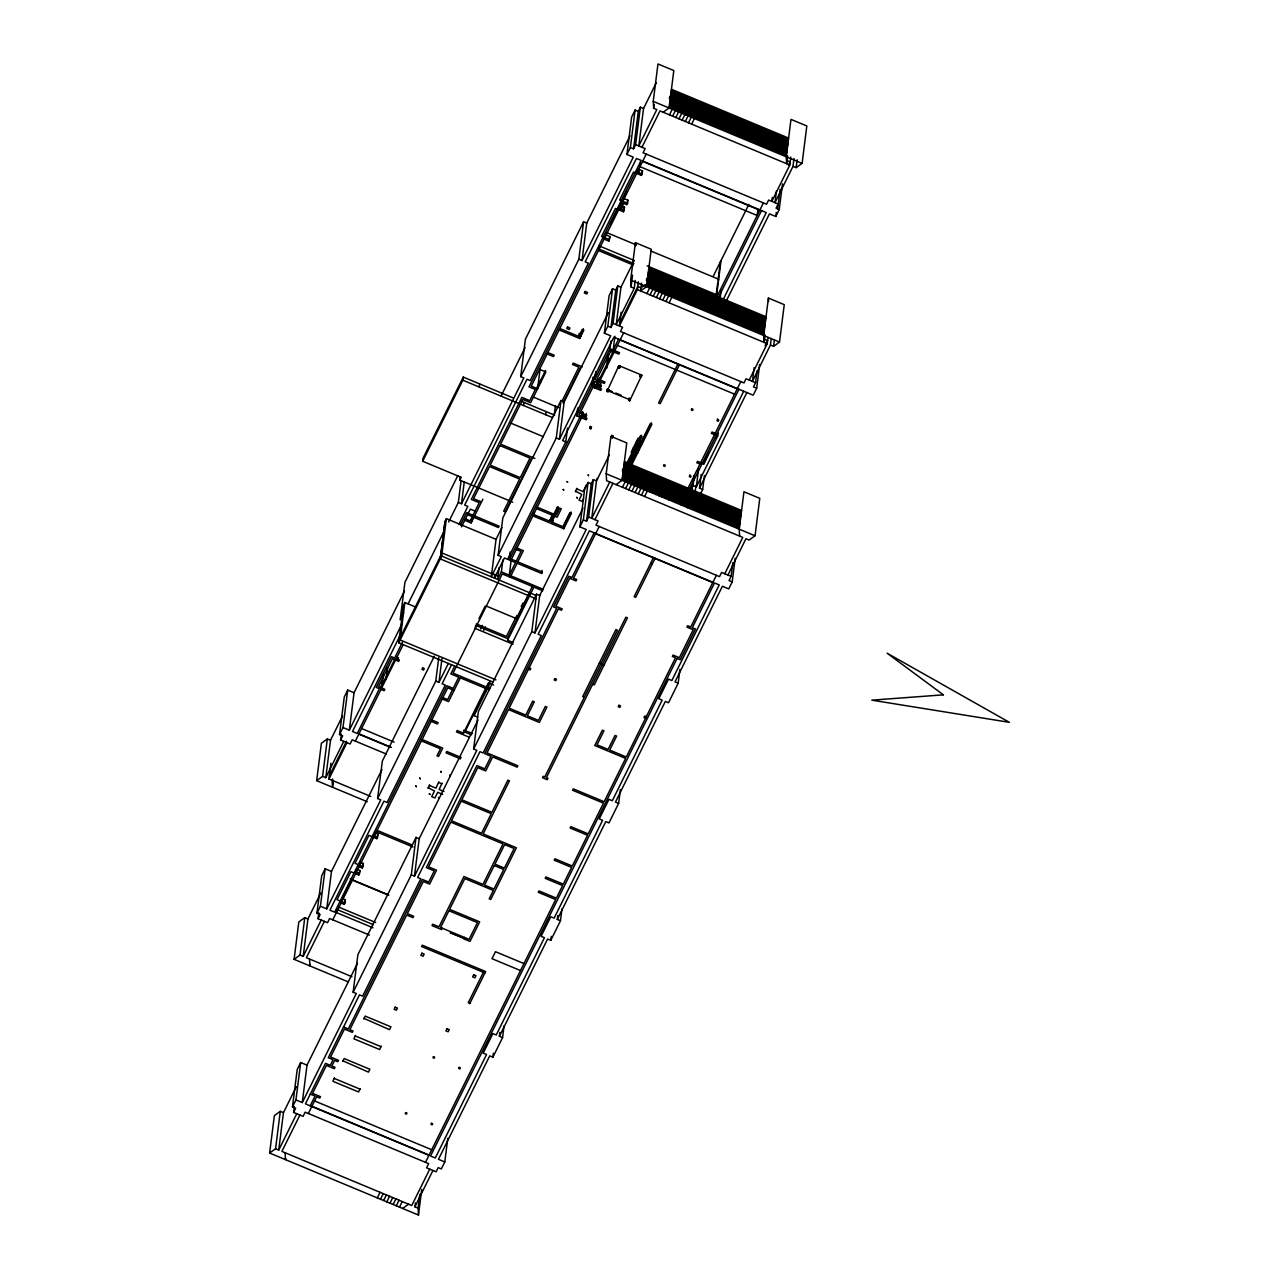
<?xml version="1.0" encoding="UTF-8"?>
<svg xmlns="http://www.w3.org/2000/svg" width="1279" height="1279" viewBox="0 0 1279 1279"><rect width="100%" height="100%" fill="white"/><g stroke="black" fill="none" stroke-linecap="round" stroke-linejoin="round"><path stroke-width="1.5" d="M591.553 426.754L590.834 428.769L589.843 428.353L590.29 426.227M613.217 435.771L612.497 437.802L611.49 437.386L611.938 435.244M619.436 368.144L620.139 366.13L619.436 368.144L618.428 367.728L618.876 365.602L641.802 375.147L641.099 377.177L640.092 376.761L640.539 374.619L640.092 376.761M629.14 398.265L628.692 400.391L629.684 400.823L630.403 398.792L629.14 398.265L628.692 400.391M269.629 1153.034L274.361 1115.608L280.293 1111.339L283.458 1112.65L278.726 1150.077L275.561 1148.766L269.629 1153.034L418.473 1215.05L421.718 1189.438M294.09 959.33L298.822 921.903L304.77 917.635L307.935 918.961L303.203 956.388L300.037 955.061L294.09 959.33L348.512 982M316.664 780.654L321.397 743.227L327.328 738.942L330.51 740.269L325.777 777.696L322.612 776.369L316.664 780.654L367.297 801.741M275.561 1148.766L280.293 1111.339M300.037 955.061L304.77 917.635M322.612 776.369L327.328 738.942M370.814 796.465L328.943 779.007L330.925 763.259M285.665 1158.071L285.457 1159.621L285.073 1152.715M310.126 964.382L309.934 965.933L309.534 959.026M333.259 781.341L332.508 787.24L332.108 780.334M447.778 1138.294L444.788 1161.94L441.335 1168.926L438.169 1167.615L436.091 1171.804L426.578 1167.839L428.657 1163.65L305.153 1112.186L303.075 1116.375L293.578 1112.426L295.641 1108.222L292.475 1106.911L297.208 1069.484L300.677 1062.497L307.008 1065.135L302.276 1102.562L295.945 1099.924L300.677 1062.497M369.407 935.061L329.614 918.498L327.536 922.687L318.039 918.722L320.118 914.533L316.952 913.206L321.684 875.795L325.138 868.793L331.469 871.431L326.753 908.857L320.405 906.219L325.138 868.793M386.418 754.066L352.189 739.806L350.11 743.994L340.614 740.029L342.692 735.841L339.527 734.53L344.259 697.103L347.712 690.1L354.043 692.754L349.327 730.181L342.98 727.527L347.712 690.1M293.578 1112.426L294.314 1106.511M318.039 918.722L318.791 912.822M340.614 740.029L341.365 734.13M341.093 903.038L344.259 904.365L345.346 899.84L342.18 898.529L351.709 879.312M344.259 904.365L345.346 899.84M381.973 681.531L380.982 689.413L384.148 690.724L384.835 689.333L378.504 686.695L392.365 658.733L398.696 661.371L399.384 659.98L396.218 658.653M381.67 688.006L383.412 674.225M359.799 865.307L360.182 862.19L363.348 863.501L362.277 868.025L359.095 866.698M358.807 875.012L359.895 870.487L356.729 869.176L356.329 872.294L359.495 873.605L358.807 875.012L350.894 871.702L337.032 899.665L344.962 902.958M359.495 873.605L359.895 870.487M360.102 1088.573L358.632 1091.994L332.892 1081.283L334.363 1077.845M362.277 868.025L363.348 863.501M386.082 679.485L387.585 667.654M342.74 1061.394L344.147 1058.548L369.887 1069.276L368.48 1072.122L342.804 1060.803M302.276 1102.562L356.297 993.543L353.132 992.216L357.864 954.789L416.027 837.393L419.192 838.704L414.476 876.131L411.31 874.82L416.027 837.393M326.753 908.857L380.758 799.839L377.593 798.528L382.325 761.101L434.332 656.143M493.007 682.043L398.712 642.745L403.445 605.319L404.835 602.537L415.883 607.125M404.835 602.537L400.135 639.964L495.948 679.884M512.767 502.167L459.848 480.121L461.239 477.323L422.694 461.271L423.077 458.138L463.27 377.097L512.879 397.769M376.809 838.672L377.897 834.148L374.731 832.837L374.331 835.954L377.513 837.265L376.809 838.672L368.896 835.363L355.05 863.325L362.964 866.618M377.513 837.265L377.897 834.148M381.142 1046.11L379.655 1049.547L353.915 1038.82L355.402 1035.382M363.78 1018.947L365.186 1016.102L390.926 1026.829L389.519 1029.659L363.844 1018.34M536.125 598.828L440.296 558.907L444.996 521.464L446.387 518.666L496.028 539.354L491.296 576.781L501.272 556.653L498.107 555.326L502.823 517.899L561.001 400.503L564.167 401.814L559.435 439.241L556.269 437.93L561.001 400.503M440.296 558.907L445.028 521.48M398.744 642.761L441.655 556.093L446.387 518.666M459.848 480.121L460.248 477.003M377.593 798.528L435.771 681.115L438.761 657.486M448.657 521.992L458.346 502.423L461.079 480.76M435.771 681.115L438.937 682.442L441.926 658.797M458.346 502.423L461.511 503.75L464.245 482.087M442.55 794.339L437.722 792.325L434.908 798L431.694 796.657L434.508 790.982L428.145 787.704M479.225 387.025L479.625 383.908M428.065 788.296L429.552 784.874M464.789 520.281L471.12 522.919L473.086 516.62M429.472 785.466L435.915 788.136L438.809 781.869M443.957 791.493L439.129 789.479L442.022 783.212M501.4 396.266L501.8 393.149M469.137 737.184L456.459 731.892L457.147 730.501L463.494 733.139L463.877 730.021M474.077 715.632L474.461 712.515L489.697 681.755L489.313 684.889L474.077 715.632L477.643 717.119M418.473 1215.05L418.073 1208.143L414.908 1206.816L415.403 1202.884M494.957 574.159L494.461 578.092L504.438 557.964L507.603 559.291L565.782 441.879L567.524 428.097M414.476 876.131L476.795 750.341L473.63 749.03L478.362 711.604L536.525 594.191L539.706 595.518L534.974 632.945L531.808 631.618L536.525 594.191M461.511 503.75L523.846 377.96L520.681 376.634L525.397 339.207L583.576 221.811L586.741 223.122L582.009 260.548L578.843 259.237L583.576 221.811M418.073 1208.143L419.816 1194.346M499.114 567.604L497.627 579.419L501.368 571.873L502.855 560.042M523.575 405.507L523.958 402.373M501.368 571.873L509.282 575.166L515.517 562.584L509.186 559.946L510.177 552.064M509.282 575.166L511.28 559.403M540.09 369.055L537.596 388.752L531.265 386.114L646.231 154.104M512.863 642.426L507.619 640.235L508.003 637.118L529.01 594.719M540.362 383.156L540.761 380.039M486.324 606.07L516.412 618.604L516.812 615.487M533.327 512.767L532.927 515.885L563.815 528.755L571.425 513.375L569.842 512.719L562.92 526.692L551.825 522.072L552.224 518.954L558.283 506.724M545.733 414.732L546.133 411.614M554.175 415.499L555.422 405.651M517.1 563.256L541.641 573.472L542.04 570.354M556.477 513.167L557.228 507.251M559.802 328.527L578.795 336.441L579.195 333.323M559.099 329.918L579.691 338.503L583.368 328.751M580.378 337.096L580.778 333.979M444.788 1161.94L438.457 1159.302L489.713 1055.878L492.879 1057.189L493.374 1053.256M597.725 382.789L594.559 381.462L594.175 384.579L579.051 415.083L586.965 418.377L586.278 419.784L576.781 415.819L577.772 407.937M492.879 1057.189L502.567 1037.621L499.402 1036.31L499.897 1032.361M563.815 528.755L564.199 525.637L570.978 511.968M599.611 245.392L599.132 249.133L633.92 263.634M502.567 1037.621L504.054 1025.806M581.785 415.835L582.281 411.886M541.641 573.472L542.344 572.081L511.456 559.211L582.792 415.243L583.192 412.126L581.433 415.675M583.624 498.602L582.217 501.448L579.003 500.105L581.817 494.429L575.454 491.152M575.374 491.744L576.861 488.306M582.792 415.243L585.958 416.57L586.358 413.453M604.104 239.109L608.852 241.091L609.939 236.567L605.191 234.585M608.852 241.091L609.939 236.567M576.781 415.819L592.017 385.075L593.008 377.193M593.152 385.155L593.648 381.222M600.027 377.513L599.531 381.462L594.783 379.479L595.774 371.597M618.652 209.756L619.036 206.638L622.202 207.949M597.261 383.108L597.757 379.176M534.974 632.945L586.214 529.506L579.883 526.868L584.615 489.441L588.068 482.455L591.25 483.782L586.517 521.208L583.352 519.882L588.068 482.455M559.435 439.241L610.691 335.817L604.359 333.179L609.076 295.753L612.545 288.766L615.711 290.077L610.978 327.504L607.813 326.193L612.545 288.766M582.009 260.548L633.265 157.125L626.934 154.487L631.65 117.06L635.119 110.074L638.285 111.385L633.553 148.812L630.387 147.501L635.119 110.074M609.539 239.685L601.626 236.391L615.487 208.429L623.401 211.738L624.088 210.332L620.923 209.021L623.401 201.714M586.118 485.301L583.224 491.584L576.781 488.898M622.809 201.363L626.662 191.258M594.175 384.579L600.506 387.217L600.89 384.1M623.401 211.738L624.488 207.214L621.322 205.903M624.088 210.332L624.488 207.214M607.029 361.765L607.765 355.866M606.726 368.256L608.468 354.459M620.923 209.021L623.688 203.425L626.854 204.752L627.557 203.345L627.941 200.227L623.193 198.245M586.517 521.208L588.596 517.004L593.328 479.593L596.494 480.904L591.761 518.331L609.763 481.991M610.978 327.504L613.057 323.315L617.789 285.888L620.954 287.215L616.222 324.642L634.24 288.303L635.231 280.421M633.553 148.812L635.631 144.623L640.363 107.196L643.529 108.523L638.797 145.95L656.814 109.61L653.649 108.283L653.249 101.377L657.966 63.95L673.809 70.553L669.077 107.98L663.146 112.248M594.783 379.479L610.019 348.735L611.01 340.853M613.185 350.046L614.927 336.265M621.13 312.172L619.404 325.953L637.406 289.614L638.397 281.732M638.924 172.681L639.324 169.563M640.491 162.737L639.996 166.67L757.168 215.496L757.919 209.596M641.403 175.399L642.49 170.874L637.741 168.908L637.342 172.025L642.09 173.992L641.403 175.399L633.489 172.089L619.628 200.052L627.557 203.345M642.09 173.992L642.49 170.874M724.777 573.759L742.779 537.42L606.598 480.664L606.198 473.758L610.93 436.331L626.758 442.934L622.042 480.36L616.094 484.629M634.24 288.303L631.075 286.976L630.675 280.069L635.391 242.642L651.235 249.245L646.503 286.672L640.571 290.941L641.562 283.059M631.075 286.976L632.561 275.161M653.649 108.283L654.145 104.35M499.402 1036.31L547.604 939.026L550.769 940.353L551.265 936.404M550.769 940.353L560.458 920.784L557.292 919.457L557.788 915.524M560.458 920.784L561.961 908.953M625.399 480.121L627.365 464.533M649.876 286.432L651.842 270.828M672.45 107.74L674.417 92.136M628.565 481.432L630.531 465.844M653.041 287.743L655.008 272.155L653.617 274.953M675.616 109.051L677.582 93.463M631.73 482.759L633.713 467.171L632.322 469.953M656.207 289.07L658.173 273.466M678.781 110.378L680.748 94.774M634.896 484.086L636.878 468.482M659.372 290.381L661.339 274.793L659.948 277.591M681.947 111.689L683.913 96.101M638.061 485.396L640.044 469.809L638.653 472.606M662.538 291.708L664.504 276.104M685.112 113.016L687.079 97.412M641.243 486.723L643.209 471.12M665.704 293.019L667.67 277.431M688.278 114.327L690.244 98.739M644.408 488.034L646.375 472.447L644.984 475.244M668.869 294.346L670.836 278.742M691.443 115.654L693.41 100.05L692.035 102.848M647.574 489.361L649.54 473.758L648.149 476.555M672.035 295.657L674.001 280.069M694.609 116.965L696.575 101.377M650.739 490.672L652.706 475.085L651.315 477.882M675.2 296.984L677.183 281.38M697.774 118.292L699.757 102.704L698.366 105.486M653.905 491.999L655.871 476.396L654.496 479.193M678.366 298.295L680.348 282.707M700.94 119.602L702.922 104.015M657.07 493.31L659.037 477.722M681.547 299.622L683.514 284.034M704.121 120.929L706.088 105.342L704.697 108.123M557.292 919.457L605.782 821.614L608.948 822.941L618.636 803.372L620.379 789.591M660.236 494.637L662.202 479.033L660.827 481.831M684.713 300.933L686.679 285.345M707.287 122.256L709.253 106.653M663.401 495.948L665.368 480.36M687.878 302.26L689.845 286.672M710.453 123.567L712.419 107.98L711.028 110.777M666.567 497.275L668.549 481.671L667.158 484.469M691.044 303.587L693.01 287.983M713.618 124.894L715.585 109.291M669.732 498.586L671.715 482.998M694.209 304.898L696.176 289.31L694.785 292.108M716.784 126.205L718.75 110.618L717.359 113.415M672.898 499.913L674.88 484.325L673.489 487.107M697.375 306.225L699.341 290.621M719.949 127.532L721.916 111.928M676.079 501.24L678.046 485.636M700.54 307.536L702.507 291.948M723.115 128.843L725.081 113.255L723.706 116.053M679.245 502.551L681.211 486.963L679.82 489.745M703.706 308.863L705.672 293.259M726.28 130.17L728.247 114.566M682.41 503.878L684.377 488.274M706.871 310.173L708.838 294.586M729.446 131.481L731.412 115.893L730.037 118.691M685.576 505.189L687.542 489.601L686.152 492.399M710.037 311.5L712.019 295.897L710.628 298.694M732.611 132.808L734.594 117.204L733.203 120.002M689.861 475.596L691.06 476.108L690.532 477.179L689.333 476.667L689.957 474.813M688.741 506.516L690.708 490.912M713.202 312.811L715.185 297.224M735.777 134.119L737.759 118.531L736.368 121.329M715.856 297.495L717.743 282.515M718.222 278.774L720.349 261.939M692.035 490.001L693.042 482.119M721.036 260.532L716.304 297.959L763.403 202.913M690.34 490.784L692.978 485.444L694.225 475.596M691.907 507.827L693.873 492.239L692.499 495.037M716.384 314.138L718.35 298.535L716.959 301.332M738.958 135.446L740.925 119.858L739.534 122.64M695.216 491.312L695.952 485.412M692.978 485.444L696.336 486.835L698.574 469.105M720.157 298.295L721.148 290.413M695.073 509.154L697.039 493.55M719.549 315.449L721.516 299.862M742.124 136.757L744.09 121.169L742.699 123.967M700.029 494.813L702.667 489.473L699.501 488.162L701.244 474.365M699.965 464.069L696.799 462.758L697.503 461.351L703.818 463.989L708.55 452.142M698.238 510.465L700.205 494.877M722.715 316.776L724.681 301.173M745.289 138.084L747.256 122.496L745.865 125.278M618.636 803.372L615.471 802.061L665.336 701.42L668.501 702.747L678.19 683.178L679.932 669.381M702.667 489.473L704.409 475.692M701.404 511.792L703.37 496.188M725.88 318.087L727.847 302.499M748.455 139.411L750.421 123.807M704.569 513.103L706.552 497.515M729.046 319.414L731.012 303.826M751.62 140.722L753.587 125.134L752.196 127.916M717.567 419.688L718.766 420.199L718.238 421.255L717.039 420.759L717.663 418.904M707.735 514.43L709.717 498.826M732.212 320.741L734.178 305.137M754.786 142.049L756.752 126.445M703.818 463.989L717.679 436.043L718.063 432.926L715.473 438.169M710.916 515.741L712.883 500.153M735.377 322.052L737.343 306.464M757.951 143.36L759.918 127.772M714.082 517.068L716.048 501.48L714.657 504.262M738.543 323.379L740.509 307.775M761.117 144.687L763.083 129.083M717.247 518.379L719.214 502.791M741.708 324.69L743.675 309.102L742.3 311.9M764.282 145.998L766.249 130.41M720.413 519.706L722.379 504.118L720.988 506.9M744.874 326.017L746.856 310.413L745.465 313.211M767.448 147.325L769.43 131.721M723.578 521.033L725.545 505.429M748.039 327.328L750.022 311.74L748.631 314.538M770.613 148.636L772.596 133.048M726.744 522.344L728.71 506.756M751.221 328.655L753.187 313.051L751.796 315.849M773.795 149.963L775.761 134.359M729.909 523.671L731.876 508.067M754.386 329.966L756.353 314.378L754.962 317.176M776.961 151.274L778.927 135.686M772.308 197.43L771.813 201.363L789.814 165.023L790.822 157.141M733.075 524.982L735.041 509.394M757.552 331.293L759.518 315.689L758.127 318.487M780.126 152.601L782.093 136.997M754.146 367.585L752.404 381.382L770.422 345.042L771.157 339.127M776.481 190.875L774.978 202.69L792.996 166.35L793.987 158.468M736.24 526.308L738.207 510.705M760.717 332.604L762.684 317.016M783.292 153.912L785.258 138.324M726.456 300.613L769.446 213.865L775.777 216.503L776.273 212.57M678.19 683.178L675.024 681.851L722.395 586.246L728.726 588.9L732.196 581.897L729.03 580.586L731.108 576.397L732.851 562.6M565.782 441.879L562.6 440.568L613.856 337.144L753.203 395.195L756.672 388.208L753.491 386.897L755.569 382.693L757.072 370.878M777.648 208.861L780.142 189.164M732.196 581.897L735.185 558.268M756.672 388.208L759.646 364.579M775.777 216.503L779.247 209.516L782.476 183.904M770.422 345.042L773.587 346.353L779.519 342.085L784.251 304.658L768.407 298.055L763.691 335.482L764.075 342.404L765.034 334.906M787.656 155.83L786.649 163.712L786.265 156.789L790.982 119.379L806.825 125.966L802.093 163.392L796.162 167.661L792.996 166.35M749.238 380.055L767.24 343.715L767.992 337.816M773.587 346.353L774.323 340.454M796.162 167.661L797.153 159.779M727.943 575.07L745.945 538.731L749.11 540.058L755.042 535.773L759.774 498.346L743.946 491.76L739.214 529.186L739.614 536.093M590.834 428.769L590.994 427.905M608.037 391.79L608.74 389.759L607.477 389.232L607.029 391.374L608.037 391.79L608.74 389.759M612.497 437.802L612.657 436.938M629.684 400.823L641.802 375.147M641.099 377.177L639.98 375.77M618.876 365.602L607.029 391.374M422.678 461.271L462.838 380.199L463.238 377.081L462.87 380.215L552.56 417.578M457.786 475.676L404.899 582.409L400.167 619.835L403.7 612.721M638.285 111.385L640.363 107.196M330.51 740.269L342.5 716.048M354.043 692.754L404.532 590.882M502.231 393.692L525.061 347.616M586.741 223.122L630.035 135.75M643.529 108.523L656.399 82.559M339.527 734.53L342.98 727.527M626.934 154.487L630.387 147.501M408.113 603.832L444.245 530.897M520.681 376.634L578.843 259.237M325.777 777.696L343.779 741.356M349.327 730.181L402.453 622.937M329.342 775.889L346.481 741.292M328.943 779.007L346.945 742.667M401.19 633.201L352.492 731.492L357.241 733.475L379.399 688.741L376.234 687.431L391.47 656.671L394.635 657.998L402.533 642.042M641.962 147.261L659.98 110.921L789.814 165.023M399.144 639.644L442.054 552.976L497.803 576.205M669.269 98.291L670.66 95.493L787.832 144.319L786.441 147.117M459.033 524.182L467.842 506.388L464.677 505.077L527.012 379.271L530.177 380.598L588.356 263.186L585.174 261.875L636.43 158.452L641.179 160.419L528.994 386.85L535.325 389.487L529.778 400.663L521.864 397.369L471.311 499.402L479.225 502.695L470.224 520.873L465.476 518.89M460.504 525.045L466.659 512.639L472.99 515.277M672.642 98.051L674.017 95.254M380.598 687.862L394.779 659.245M610.387 224.113L618.173 208.381M619.867 204.96L621.53 201.602M672.434 99.618L673.825 96.82M355.354 741.117L403.237 644.488M461.543 526.836L470.32 509.106L475.069 511.088M671.843 104.286L673.234 101.489M671.651 105.853L673.042 103.055M397.833 659.324L398.536 657.902L396.922 657.23M675.999 97.812L677.39 95.014M669.477 114.886L672.242 109.291M675.216 104.047L676.591 101.249M627.254 201.634L627.941 200.227M675.008 105.613L676.399 102.816M674.625 108.731L675.999 105.933M678.973 100.689L680.348 97.891M536.429 388.784L545.509 370.462M678.765 102.256L680.156 99.458M471.12 522.919L482.886 499.162M672.642 116.197L675.408 110.618M678.174 106.924L679.565 104.143M677.982 108.491L679.373 105.693M682.331 100.449L683.721 97.652M675.808 117.524L678.573 111.928M681.547 106.685L682.922 103.903M681.355 108.251L682.73 105.454M678.973 118.835L681.755 113.255M684.313 111.129L685.704 108.331M688.662 103.087L690.052 100.29M688.47 104.654L689.861 101.856M682.139 120.162L684.92 114.566M687.878 109.323L689.269 106.541M687.686 110.889L689.061 108.091M691.827 104.414L693.218 101.617M691.635 105.965L693.026 103.183M578.795 336.441L582.265 329.454L583.848 330.11L579.691 338.503M685.304 121.489L688.086 115.893M690.644 113.767L692.035 110.969M694.993 105.725L696.384 102.944M694.801 107.292L696.192 104.494M688.486 122.8L691.252 117.204M694.209 111.976L695.6 109.179M694.017 113.527L695.408 110.729M693.826 115.094L695.2 112.296M698.174 107.052L699.549 104.254M697.966 108.603L699.357 105.821M691.651 124.127L694.417 118.531M696.991 116.405L698.366 113.607M701.34 108.363L702.715 105.581M701.132 109.93L702.523 107.132M700.54 114.614L701.931 111.817M700.348 116.165L701.739 113.367M700.157 117.732L701.531 114.934M531.568 458.745L505.253 511.856L503.67 511.2L519.594 479.049L489.521 466.515L473.582 498.666L481.496 501.96M704.505 109.69L705.88 106.892M615.711 290.077L617.789 285.888M704.297 111.257L705.688 108.459M562.536 400.119L578.859 367.153L572.528 364.515L573.216 363.124L582.265 366.897M703.914 114.375L705.289 111.577M562.984 403.077L571.441 385.986M572.129 384.595L580.442 367.824M707.671 111.017L709.046 108.219M307.935 918.961L320.789 892.998M331.469 871.431L381.957 769.574M496.028 539.354L501.848 527.603M564.167 401.814L608.34 312.652M620.954 287.215L633.824 261.252M707.479 112.568L708.854 109.77M706.679 118.803L708.07 116.005M710.836 112.328L712.227 109.53M710.245 117.013L711.636 114.215M316.952 913.206L320.405 906.219M604.359 333.179L607.813 326.193M714.002 113.655L715.393 110.857M498.107 555.326L556.269 437.93M713.011 121.441L714.401 118.643M717.167 114.966L718.558 112.168M716.576 119.65L717.967 116.853M716.384 121.201L717.759 118.403M303.203 956.388L321.205 920.049M438.937 682.442L448.353 663.433M719.949 119.411L721.324 116.613M619.787 322.836L637.789 286.496L640.955 287.823L645.415 284.609M719.741 120.961L721.132 118.164M324.37 921.36L306.368 957.699L351.933 976.692M451.519 664.76L442.102 683.753L445.268 685.08L387.105 802.493L383.94 801.166L329.918 910.184L334.666 912.167L446.851 685.736L453.198 688.374L458.729 677.199L450.816 673.905L454.684 666.071M719.358 124.079L720.732 121.297M723.498 117.604L724.889 114.806M592.832 384.963L594.559 381.462M722.715 123.839L724.106 121.057M646.311 280.101L647.686 277.303L764.874 326.129M478.986 618.588L485.157 606.134M509.186 559.946L580.634 415.739M594.495 387.793L598.652 379.399M612.497 351.453L618.604 339.111M726.28 122.049L727.655 119.251M650.068 276.744L651.443 273.946M599.307 379.607L613.408 351.149M726.072 123.599L727.463 120.818M332.78 919.809L447.746 687.798L454.077 690.436M596.078 388.448L623.656 332.796M649.476 281.428L650.851 278.63M649.268 282.979L650.659 280.181M729.829 120.242L731.22 117.444M648.885 286.096L650.26 283.298M729.046 126.477L730.437 123.695M480.68 628.916L482.439 625.383M652.834 281.188L654.224 278.39M585.958 416.57L586.645 415.179L580.314 412.541M600.506 387.217L601.194 385.826L598.028 384.499M646.902 293.578L649.668 287.983M728.454 131.161L729.845 128.364M652.242 285.856L653.633 283.059M452.494 689.781L447.65 699.565L442.902 697.583M516.204 561.193L521.065 551.409L516.316 549.426M732.611 124.687L734.002 121.889M652.05 287.423L653.425 284.625M732.419 126.237L733.794 123.455M732.212 127.804L733.602 125.006M461 676.463L448.545 701.611L442.214 698.973M483.734 630.467L485.492 626.934M510.177 577.229L523.335 550.673L517.004 548.036M650.068 294.889L652.834 289.31M655.599 285.617L656.99 282.819M655.216 288.734L656.591 285.952M735.377 129.131L736.768 126.333M653.233 296.216L655.999 290.621M734.785 133.799L736.176 131.002M658.573 288.494L659.964 285.713M658.381 290.061L659.772 287.263M738.942 127.324L740.333 124.527M738.75 128.891L740.125 126.093M738.543 130.442L739.933 127.644M656.399 297.527L659.181 291.948M737.967 135.126L739.342 132.329M661.547 291.372L662.938 288.59M666.087 281.78L667.478 278.982M665.895 283.346L667.286 280.549M665.704 284.897L667.078 282.099M741.724 131.769L743.099 128.971M550.641 518.299L552.368 514.798M665.496 286.464L666.887 283.666M659.564 298.854L662.346 293.259M741.133 136.437L742.507 133.64M664.904 291.132L666.295 288.351M664.712 292.699L666.103 289.901M745.273 129.962L746.664 127.165M745.081 131.529L746.472 128.731M551.825 522.072L558.763 508.099L557.18 507.443L550.242 521.416L533.615 514.494M668.869 286.224L670.244 283.426M662.73 300.165L665.512 294.586M668.277 290.893L669.652 288.111M744.298 137.764L745.673 134.966M748.647 129.723L750.022 126.925M672.434 284.418L673.809 281.62M672.226 285.984L673.617 283.187M672.035 287.535L673.425 284.753M671.843 289.102L673.218 286.304M665.911 301.492L668.677 295.897M747.464 139.075L748.839 136.277M671.251 293.786L672.626 290.988M671.043 295.337L672.434 292.539M751.412 134.167L752.803 131.369M675.2 288.862L676.591 286.064M675.008 290.413L676.383 287.631M669.077 302.819L671.843 297.224M674.609 293.546L675.999 290.749M750.629 140.402L752.02 137.604M754.978 132.361L756.369 129.563M754.786 133.927L756.161 131.129M516.124 616.894L506.42 636.462L476.332 623.912M521.24 606.566L522.999 603.001M678.366 290.173L679.757 287.391M516.412 618.604L532.352 586.469M753.795 141.713L755.186 138.931M677.582 296.424L678.957 293.626M507.619 640.235L533.935 587.125M677.374 297.975L678.765 295.177M757.744 136.805L759.134 134.007M681.531 291.5L682.922 288.702M463.494 733.139L488.418 682.826L493.598 684.984M681.339 293.067L682.714 290.269M473.774 713.906L465.46 730.677L472.431 733.586M680.94 296.184L682.331 293.387M756.96 143.04L758.351 140.242M680.748 297.735L682.123 294.937M761.309 134.998L762.7 132.201M761.117 136.565L762.492 133.767M684.697 292.827L686.088 290.029M591.25 483.782L593.328 479.593M684.313 295.945L685.688 293.147M684.105 297.495L685.496 294.698M764.666 134.759L766.057 131.961M760.126 144.351L761.517 141.569M683.913 299.062L685.304 296.264M764.474 136.325L765.865 133.528M683.721 300.613L685.096 297.815M764.091 139.443L765.466 136.645M687.862 294.138L689.253 291.34M687.67 295.705L689.061 292.907M283.458 1112.65L296.328 1086.702M307.008 1065.135L357.48 963.263M419.192 838.704L478.01 720.013M539.706 595.518L583 508.131M596.494 480.904L609.348 454.94M763.499 144.111L764.874 141.329M687.271 298.822L688.662 296.025M763.291 145.678L764.682 142.88M687.079 300.373L688.47 297.575M767.448 139.203L768.839 136.405M691.028 295.465L692.419 292.667M690.644 298.583L692.019 295.785M690.436 300.133L691.827 297.336M766.457 146.989L767.848 144.207M771.013 137.397L772.388 134.599M690.244 301.7L691.635 298.902M770.805 138.963L772.196 136.166M770.613 140.514L772.004 137.716M292.475 1106.911L295.945 1099.924M579.883 526.868L583.352 519.882M694.209 296.776L695.584 293.978M694.001 298.343L695.392 295.545M769.83 146.749L771.205 143.967M693.618 301.46L694.993 298.662M769.622 148.316L771.013 145.518M693.41 303.011L694.801 300.213M773.779 141.841L775.17 139.043M697.567 296.536L698.958 293.738M353.132 992.216L411.31 874.82M473.63 749.03L531.808 631.618M773.187 146.509L774.578 143.728M696.975 301.22L698.366 298.423M777.344 140.035L778.719 137.237M696.783 302.771L698.158 299.973M777.152 141.601L778.527 138.803M700.924 296.296L702.315 293.499M776.945 143.152L778.335 140.37M278.726 1150.077L296.744 1113.737M713.346 276.072L748.854 204.384M776.161 149.403L777.552 146.605M699.949 304.098L701.324 301.3M775.969 150.954L777.344 148.156M699.741 305.649L701.132 302.867M704.089 297.623L705.48 294.825M780.11 144.479L781.501 141.681M703.898 299.174L705.289 296.376M299.91 1115.064L281.892 1151.404L411.742 1205.505L429.744 1169.166M594.927 519.658L612.929 483.318M779.519 149.163L780.909 146.366M703.306 303.858L704.697 301.061M779.327 150.714L780.718 147.916M703.114 305.409L704.489 302.627M783.675 142.672L785.066 139.891M783.483 144.239L784.858 141.441M631.171 452.174L638.157 438.057M622.233 470.672L623.608 467.89L740.797 516.7M707.271 298.934L708.646 296.136M783.276 145.79L784.666 143.008M707.063 300.501L708.454 297.703M626.39 464.133L640.395 435.883L641.978 436.539L628.852 463.014M627.493 463.43L641.498 435.18M717.983 280.645L718.67 279.254L650.931 251.02M782.684 150.474L784.075 147.677M782.492 152.041L783.883 149.243M310.189 1105.855L315.05 1096.071L310.285 1094.089M594.143 532.815L571.969 577.532L568.803 576.221L553.567 606.965L556.733 608.292L484.709 753.651L491.056 756.289L484.821 768.855L476.891 765.561L426.339 867.594L434.268 870.887L428.721 882.078L422.39 879.44L348.288 1028.987L343.539 1027.005M677.854 364.131L658.589 402.997L660.172 403.652L679.437 364.803M706.088 308.287L707.463 305.505M629.939 462.374L639.468 443.126M710.437 300.261L711.811 297.463M625.399 471.999L626.774 469.201M710.229 301.812L711.62 299.014M308.319 1113.513L316.632 1096.727L319.798 1098.053L320.485 1096.663L312.572 1093.353L326.417 1065.407L334.331 1068.7L335.034 1067.31L331.869 1065.983L334.634 1060.387L337.8 1061.714L338.487 1060.323L330.574 1057.014L344.419 1029.067L352.349 1032.361L353.036 1030.97L349.87 1029.643L406.658 915.029L412.989 917.682L413.677 916.276L407.346 913.638L423.285 881.487L429.616 884.125L436.539 870.152L428.625 866.858L450.784 822.125L503.031 843.9L482.95 884.428L463.957 876.515L439.017 926.827L432.686 924.189L431.998 925.596L441.559 929.577L442.246 928.186M599.18 526.484L573.552 578.204L576.733 579.515L576.03 580.906L569.699 578.268L555.853 606.23L562.184 608.868L561.497 610.259L558.315 608.948L509.154 708.182L525.781 715.105L532.703 701.132L534.286 701.787L527.364 715.76L538.443 720.381L545.366 706.408L546.948 707.063L539.338 722.443L508.466 709.573L486.995 752.899L517.867 765.769L517.18 767.176L492.639 756.944L485.7 770.917L477.786 767.624L461.863 799.775L491.951 812.309L507.875 780.158L509.458 780.814L483.142 833.924L516.396 847.785L490.768 899.489L489.186 898.833L493.342 890.456L464.837 878.577L449.6 909.321L479.689 921.855L470.001 941.424L463.717 938.818L464.421 937.411M629.54 465.492L650.356 423.493L651.938 424.148L630.931 466.515M624.807 476.683L626.182 473.885M630.451 465.172L651.459 422.805M624.6 478.234L625.991 475.436M709.637 306.496L711.028 303.699M785.658 153.352L787.049 150.554L669.86 101.728M628.948 470.192L630.339 467.411M709.445 308.047L710.836 305.265M628.756 471.759L630.147 468.961M713.602 301.572L714.977 298.774M713.394 303.139L714.785 300.341M622.441 487.267L625.207 481.671M627.973 477.994L629.348 475.196M713.011 306.257L714.385 303.459M718.958 296.488L761.533 210.571M716.768 302.899L718.143 300.101M716.56 304.45L717.951 301.668M625.607 488.594L628.373 482.998M631.33 477.754L632.721 474.957M631.139 479.321L632.529 476.523M630.947 480.872L632.322 478.074M715.984 309.134L717.359 306.336M635.295 472.846L636.67 470.048M715.776 310.701L717.167 307.903M635.087 474.397L636.478 471.599M788.503 165.375L790.214 161.905L787.049 160.594L786.857 157.141M719.933 304.21L721.324 301.428M719.741 305.777L721.116 302.979M628.772 489.905L631.538 484.325M723.29 299.302L766.281 212.554L642.761 161.09M634.304 480.632L635.695 477.834M719.342 308.894L720.732 306.097M634.112 482.199L635.487 479.401M638.461 474.157L639.836 471.359M633.713 485.317L635.103 482.519M723.099 305.537L724.49 302.739M637.869 478.842L639.244 476.044M631.938 491.232L634.704 485.636M637.661 480.392L639.052 477.595M637.47 481.959L638.861 479.161M637.278 483.51L638.653 480.712M722.315 311.772L723.69 308.974M722.107 313.339L723.498 310.541M641.418 477.035L642.809 474.237M726.264 306.848L727.655 304.066M635.103 492.543L637.869 486.963M726.072 308.415L727.447 305.617M725.673 311.532L727.064 308.735M640.635 483.27L642.026 480.472M725.481 313.099L726.856 310.301M640.443 484.837L641.834 482.039M644.792 476.795L646.183 473.997M640.044 487.954L641.434 485.157M729.43 308.175L730.821 305.377M638.269 493.87L641.035 488.274M729.046 311.293L730.421 308.495M728.838 312.859L730.229 310.062M643.801 484.597L645.192 481.799M728.646 314.41L730.037 311.612M728.454 315.977L729.829 313.179M647.766 479.673L649.14 476.875M732.595 309.486L733.986 306.704M732.403 311.053L733.794 308.255M641.434 495.181L644.2 489.601M646.966 485.908L648.357 483.126M732.004 314.17L733.395 311.373M646.774 487.475L648.165 484.677M731.812 315.737L733.203 312.939M651.123 479.433L652.514 476.635M646.375 490.592L647.766 487.795M735.761 310.813L737.152 308.015M644.6 496.508L647.366 490.912M735.377 313.931L736.752 311.133M650.132 487.235L651.523 484.437M735.169 315.497L736.56 312.7M734.977 317.048L736.368 314.25M649.748 490.353L651.123 487.555M649.556 491.919L650.931 489.122M738.926 312.14L740.317 309.342M653.313 488.546L654.688 485.764M738.335 316.808L739.726 314.01M653.105 490.113L654.496 487.315M738.143 318.375L739.534 315.577M657.454 482.071L658.845 479.273M652.722 493.23L654.097 490.433M741.708 316.568L743.099 313.771M656.479 489.873L657.854 487.075M741.516 318.135L742.891 315.337M656.079 492.991L657.47 490.193M655.887 494.557L657.262 491.76M740.925 322.804L742.3 320.006M659.644 491.2L661.019 488.402M744.682 319.446L746.057 316.648M744.474 321.013L745.865 318.215M663.785 484.709L665.176 481.911M659.053 495.868L660.428 493.07M663.193 489.393L664.584 486.596M748.039 319.206L749.43 316.409M663.002 490.944L664.393 488.162M747.847 320.773L749.222 317.975M662.41 495.628L663.801 492.831M666.967 486.036L668.341 483.238M662.218 497.195L663.609 494.397M747.256 325.442L748.631 322.66M666.375 490.704L667.75 487.923M666.167 492.271L667.558 489.473M670.132 487.347L671.507 484.565M665.384 498.506L666.775 495.708M669.541 492.031L670.915 489.233M669.333 493.598L670.724 490.8M754.37 321.844L755.761 319.047M754.178 323.411L755.569 320.613M668.741 498.266L670.132 495.469M668.549 499.833L669.94 497.035M753.395 329.646L754.77 326.848M672.706 493.358L674.081 490.56M757.744 321.605L759.118 318.807M672.498 494.909L673.889 492.111M756.944 327.84L758.335 325.058M676.255 491.552L677.646 488.754M756.752 329.406L758.143 326.609M676.063 493.118L677.454 490.321M756.56 330.973L757.935 328.175M675.872 494.669L677.246 491.871M675.68 496.236L677.055 493.438M760.701 324.482L762.092 321.7M760.509 326.049L761.9 323.251M675.088 500.904L676.463 498.107M674.88 502.471L676.271 499.673M759.726 332.284L761.101 329.486M679.037 495.996L680.428 493.198M678.845 497.547L680.22 494.749M678.446 500.665L679.836 497.867M763.083 332.044L764.474 329.247L647.302 280.421M682.203 497.307L683.594 494.509M653.521 557.548L634.128 596.685L635.711 597.341L655.104 558.22M687.191 489.857L740.829 381.606M681.419 503.542L682.794 500.744M681.211 505.109L682.602 502.311M689.429 489.217L738.958 389.264M685.368 498.634L686.759 495.836M685.176 500.185L686.551 497.387M684.777 503.302L686.168 500.505M688.534 499.945L689.925 497.147M765.066 345.794L767.64 340.598L764.474 339.287L764.171 334.091M696.336 486.835L743.707 391.246M687.75 506.18L689.141 503.398M687.558 507.747L688.933 504.949M691.699 501.272L693.09 498.474M691.507 502.823L692.898 500.025M699.501 488.162L746.872 392.557M691.108 505.94L692.499 503.159M690.916 507.507L692.307 504.709M694.865 502.583L696.256 499.785M694.481 505.701L695.856 502.919M694.273 507.267L695.664 504.47M698.622 499.226L700.013 496.428M694.081 508.818L695.472 506.036M698.03 503.91L699.421 501.112M697.838 505.461L699.229 502.679M697.455 508.578L698.83 505.797M697.247 510.145L698.638 507.347M701.595 502.103L702.986 499.306M701.212 505.221L702.587 502.439M700.812 508.339L702.203 505.557M700.62 509.905L701.995 507.108M704.569 504.981L705.96 502.199M703.786 511.232L705.161 508.434M703.578 512.783L704.969 509.985M707.926 504.741L709.317 501.96M707.735 506.308L709.126 503.51M707.143 510.992L708.534 508.195M706.951 512.543L708.326 509.745M711.092 506.068L712.483 503.271M710.9 507.619L712.291 504.837M714.465 505.829L715.856 503.031M483.366 972.296L468.258 1002.752L469.841 1003.423M709.925 515.421L711.3 512.623M714.274 507.379L715.648 504.597M714.066 508.946L715.457 506.148M469.713 1003.695L485.636 971.544L422.294 945.165L421.606 946.556L484.949 972.951M713.474 513.63L714.865 510.833M713.282 515.181L714.673 512.383M717.439 508.706L718.814 505.908M717.231 510.273L718.622 507.475M377.305 1197.895L380.071 1192.3M720.796 508.466L722.187 505.669M720.605 510.033L721.98 507.235M720.397 511.584L721.788 508.786M380.471 1199.222L383.236 1193.627M719.805 516.268L721.196 513.471M719.613 517.819L721.004 515.021M723.77 511.344L725.145 508.546M723.578 512.911L724.953 510.113M383.636 1200.533L386.402 1194.938M723.179 516.029L724.569 513.231M726.936 512.671L728.327 509.873M386.802 1201.86L389.583 1196.265M726.152 518.906L727.527 516.108M725.944 520.457L727.335 517.659M730.101 513.982L731.492 511.184M729.909 515.549L731.284 512.751M389.967 1203.171L392.749 1197.576M729.51 518.666L730.901 515.869M729.318 520.217L730.693 517.419M733.267 515.309L734.658 512.511M393.133 1204.498L395.914 1198.903M732.483 521.544L733.858 518.746M732.291 523.095L733.666 520.313M736.64 515.069L738.015 512.271M736.432 516.62L737.823 513.822M736.24 518.187L737.631 515.389M396.314 1205.809L399.08 1200.23M735.841 521.304L737.232 518.507M735.649 522.855L737.04 520.073M399.48 1207.136L402.245 1201.541M739.006 522.615L740.397 519.834L623.225 471.008M425.491 1162.323L555.694 899.569L538.267 892.31L538.971 890.903L556.381 898.162L562.616 885.596L545.206 878.337L545.893 876.93L563.304 884.189L571.617 867.418L554.207 860.159L554.894 858.769L572.321 866.027L587.541 835.267L570.13 828.009L570.818 826.618L588.244 833.876L603.48 803.132L572.592 790.262L573.296 788.871L604.168 801.725L625.639 758.399L594.767 745.529L602.377 730.165L603.96 730.821L597.037 744.794L608.117 749.414L615.039 735.441L616.622 736.096L609.699 750.07L626.326 757.008L675.504 657.774L672.338 656.447L673.026 655.056L679.357 657.694L693.202 629.732L686.871 627.094L687.574 625.703L690.74 627.014L716.368 575.31M414.908 1206.816L432.926 1170.477M402.645 1208.447L408.577 1204.178M671.443 89.258L788.615 138.084M671.251 90.825L788.424 139.651M671.043 92.376L788.232 141.202M670.851 93.943L788.024 142.768M670.452 97.06L787.64 145.886M670.26 98.611L787.432 147.437M670.068 100.178L787.24 149.004M669.668 103.295L786.857 152.121M669.477 104.862L786.649 153.672M669.285 106.413L786.457 155.239M653.249 101.377L802.093 163.392M635.631 144.623L645.144 148.588L643.065 152.777L766.569 204.24L768.647 200.052L778.144 204L776.065 208.205L779.247 209.516M642.618 161.394L759.79 210.22M606.997 232.714L636.287 244.913M599.531 246.016L634.32 260.516M647.126 265.856L716.704 294.841M648.869 267.95L766.041 316.776M648.677 269.517L765.849 318.327M648.469 271.068L765.657 319.894M598.444 250.54L633.233 265.025M648.277 272.635L765.45 321.461M648.085 274.186L765.258 323.011M647.877 275.752L765.066 324.578M647.494 278.87L764.666 327.696M647.094 281.988L764.282 330.813M646.902 283.538L764.075 332.364M646.71 285.105L763.883 333.931M630.675 280.069L779.519 342.085M637.406 289.614L767.24 343.715M613.057 323.315L622.569 327.28L620.491 331.469L743.994 382.933L746.073 378.744L755.569 382.693M620.043 340.054L737.232 388.88M617.421 345.362L734.594 394.188M610.019 348.735L619.516 352.684L618.828 354.091L610.914 350.782L597.069 378.744L604.983 382.037L604.28 383.444L601.114 382.117L598.348 387.713L601.514 389.024L600.826 390.431L592.912 387.121M610.403 351.293L613.888 352.748M618.876 366.817L619.883 367.233M640.523 375.834L641.53 376.25M619.58 367.281L618.317 366.753L618.428 367.728M547.892 352.572L554.223 355.21L553.519 356.601L547.188 353.963M715.201 433.325L712.035 431.998L711.348 433.405L717.679 436.043M612.289 391.55L606.997 389.344L606.917 390.399L630.131 399.895M615.823 393.021L621.098 395.227M592.017 385.075L596.765 387.057M539.578 369.343L545.909 371.981L530.673 402.725L522.759 399.432L500.601 444.149L534.83 458.426M533.439 397.13L558.779 407.697M637.166 440.344L642.506 442.582M636.462 441.751L641.818 443.973M590.274 427.442L591.282 427.857M611.938 436.459L612.945 436.874M520.793 401.062L554.654 415.163M633.313 447.858L638.733 450.112M634.416 451.679L637.821 453.102M624.408 461.639L741.58 510.465M626.246 462.774L631.458 464.964M624.2 463.206L741.388 512.032M624.008 464.773L741.18 513.582M623.816 466.323L740.989 515.149M623.417 469.441L740.589 518.267M510.976 423.189L543.415 436.699M623.017 472.559L740.205 521.384M622.825 474.125L739.997 522.951M622.633 475.676L739.806 524.502M622.425 477.243L739.614 526.069M622.233 478.794L739.406 527.619M606.198 473.758L755.042 535.773M588.596 517.004L598.092 520.969L596.014 525.157L719.533 576.621L721.612 572.432L731.108 576.397M537.228 507.219L556.221 515.133L559.69 508.147L561.273 508.802L557.116 517.196L536.525 508.61M712.899 582.297L589.379 530.833L538.139 634.256L541.305 635.583L483.126 752.979L479.961 751.668L417.641 877.458L420.807 878.769L362.628 996.181L359.463 994.854L328.303 1057.749L333.052 1059.731L330.286 1065.327L325.521 1063.345L305.441 1103.873L428.961 1155.337M595.582 533.743L712.755 582.569M549.666 519.578L553.295 521.097M650.755 563.144L652.338 563.799M474.573 515.933L499.114 526.165L498.426 527.556L467.554 514.702M510.865 575.822L543.447 589.395M542.744 590.802L502.263 573.919L453.086 673.154L489.969 688.518M441.655 556.093L535.949 595.39M599.307 663.114L604.056 665.096M508.083 638.829L475.644 625.319L475.244 628.437L513.087 644.2M592.641 684.281L594.223 684.936L627.461 617.853L625.879 617.181L546.373 777.648L547.956 778.303L547.268 779.71L542.52 777.728L543.207 776.321L544.79 776.992L617.501 630.227L615.918 629.572L582.68 696.655L584.263 697.327M529.138 667.846L530.737 668.517L530.034 669.94L528.435 669.269M646.311 716.672L644.712 716L644.008 717.423L645.607 718.095M460.312 677.854L489.265 689.925M464.101 731.796L471.327 734.817M431.822 719.949L438.153 722.587L437.466 723.978L431.119 721.34M422.118 739.518L442.71 748.087L438.553 756.481L436.97 755.809L440.44 748.823L421.43 740.909M461.239 757.504L446.771 751.46L446.067 752.867L460.552 758.895M361.589 728.534L394.108 742.092M358.967 733.858L391.47 747.4M358.823 734.13L389.951 747.096M438.729 782.46L441.942 783.803M377.113 830.359L411.902 844.859M376.41 831.766L413.037 847.018M350.27 878.929L388.72 894.948M351.965 879.968L388.576 895.236M464.069 938.115L450.16 932.663L463.925 938.386M523.974 963.583L495.469 951.704L492.015 958.69L520.505 970.569M339.015 907.227L375.642 922.495M373.404 924.685L336.777 909.417L336.393 912.551L373.004 927.803M355.322 1035.974L381.062 1046.702M334.299 1078.437L360.038 1089.164M314.554 1100.931L431.726 1149.757M311.916 1106.239L429.089 1155.065M611.378 436.395L611.49 437.386M589.731 427.378L589.843 428.353M768.407 298.055L768.615 301.524M635.391 242.642L635.599 246.096M332.604 778.943L332.892 784.123M429.312 793.987L430.064 794.435L429.312 793.987M576.621 497.435L577.373 497.867L576.621 497.435M427.873 791.125L427.873 791.125M575.198 494.573L575.198 494.573M499.897 445.556L490.209 465.124L520.297 477.659L529.986 458.09L499.897 445.556M567.54 326.976L566.789 328.511L569.203 329.518L569.954 327.984L567.54 326.976M585.142 291.452L584.375 293.003L586.789 294.01L587.557 292.459L585.142 291.452M422.662 667.958L421.958 669.381L423.573 670.052L424.276 668.629L422.662 667.958M415.883 785.993L416.394 786.665L415.883 785.993M419.8 778.096L420.311 778.767L419.8 778.096M563.192 489.441L563.719 490.097L563.192 489.441M567.109 481.543L567.62 482.199L567.109 481.543M461.175 801.166L451.471 820.734L481.559 833.269L491.248 813.7L461.175 801.166M554.878 678.573L554.175 679.996L555.789 680.668L556.493 679.245L554.878 678.573M395.195 1007.165L394.14 1009.291L396.394 1010.218L397.449 1008.092L395.195 1007.165M421.942 953.191L420.887 955.333L423.125 956.26L424.18 954.134L421.942 953.191M664.121 464.885L663.593 465.94L664.792 466.451L665.32 465.38L664.121 464.885M691.827 408.96L691.299 410.031L692.499 410.527L693.026 409.472L691.827 408.96M448.913 910.728L440.6 927.499L469.105 939.362L477.419 922.591L448.913 910.728M494.238 865.531L484.533 885.1L494.03 889.049L503.734 869.48L494.238 865.531M504.613 844.556L494.925 864.124L504.422 868.089L514.126 848.521L504.613 844.556M446.963 1028.732L445.907 1030.858L448.162 1031.785L449.217 1029.659L446.963 1028.732M473.694 974.758L472.638 976.9L474.893 977.827L475.948 975.701L473.694 974.758M405.763 1112.586L405.235 1113.641L406.45 1114.153L406.978 1113.082L405.763 1112.586M433.469 1056.662L432.941 1057.733L434.157 1058.229L434.684 1057.173L433.469 1056.662M618.956 705.273L618.253 706.695L619.867 707.367L620.571 705.944L618.956 705.273M431.503 1123.298L430.975 1124.369L432.19 1124.865L432.718 1123.809L431.503 1123.298M459.209 1067.389L458.681 1068.461L459.896 1068.956L460.424 1067.901L459.209 1067.389M677.087 658.429L430.543 1156.008L435.292 1157.975L486.532 1054.551L483.19 1053.161L492.879 1033.592L496.236 1034.983L544.438 937.699L541.081 936.308L550.785 916.739L554.127 918.146L602.601 820.303L599.259 818.912L608.964 799.343L612.305 800.734L662.17 700.109L658.813 698.702L668.517 679.133L671.859 680.54L719.23 584.935L714.481 582.952L692.323 627.685L695.488 628.996L680.252 659.74L677.087 658.429M579.195 486.596L579.195 486.596M431.886 783.164L431.886 783.164M438.537 797.52L438.761 798.368L438.537 797.52M588.34 474.829L588.436 475.628L588.34 474.829M597.293 478.57L597.373 479.369L597.293 478.57M441.031 771.397L441.127 772.196L441.031 771.397M449.968 775.122L450.064 775.921L449.968 775.122M583 485.54L583 485.54M435.691 782.108L435.691 782.108M571.697 507.875L571.697 507.875M580.65 511.616L580.65 511.616M424.388 804.443L424.388 804.443M433.325 808.168L433.325 808.168M943.39 694.833L871.814 700.157L1009.371 722.331L887.114 653.201L943.39 694.833"/></g></svg>
